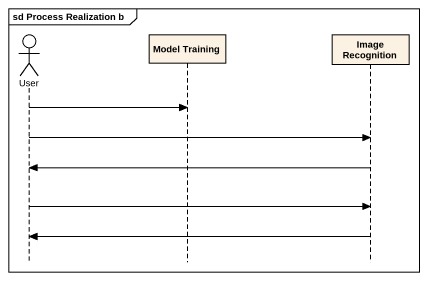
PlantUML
@startuml
mainframe sd Process Realization b
hide footbox
actor User
participant "Model Training" as Model_Training
participant "Image Recognition" as Image_Recognition

User -> Model_Training
User -> Image_Recognition
Image_Recognition -> User
User -> Image_Recognition
Image_Recognition -> User
@enduml
